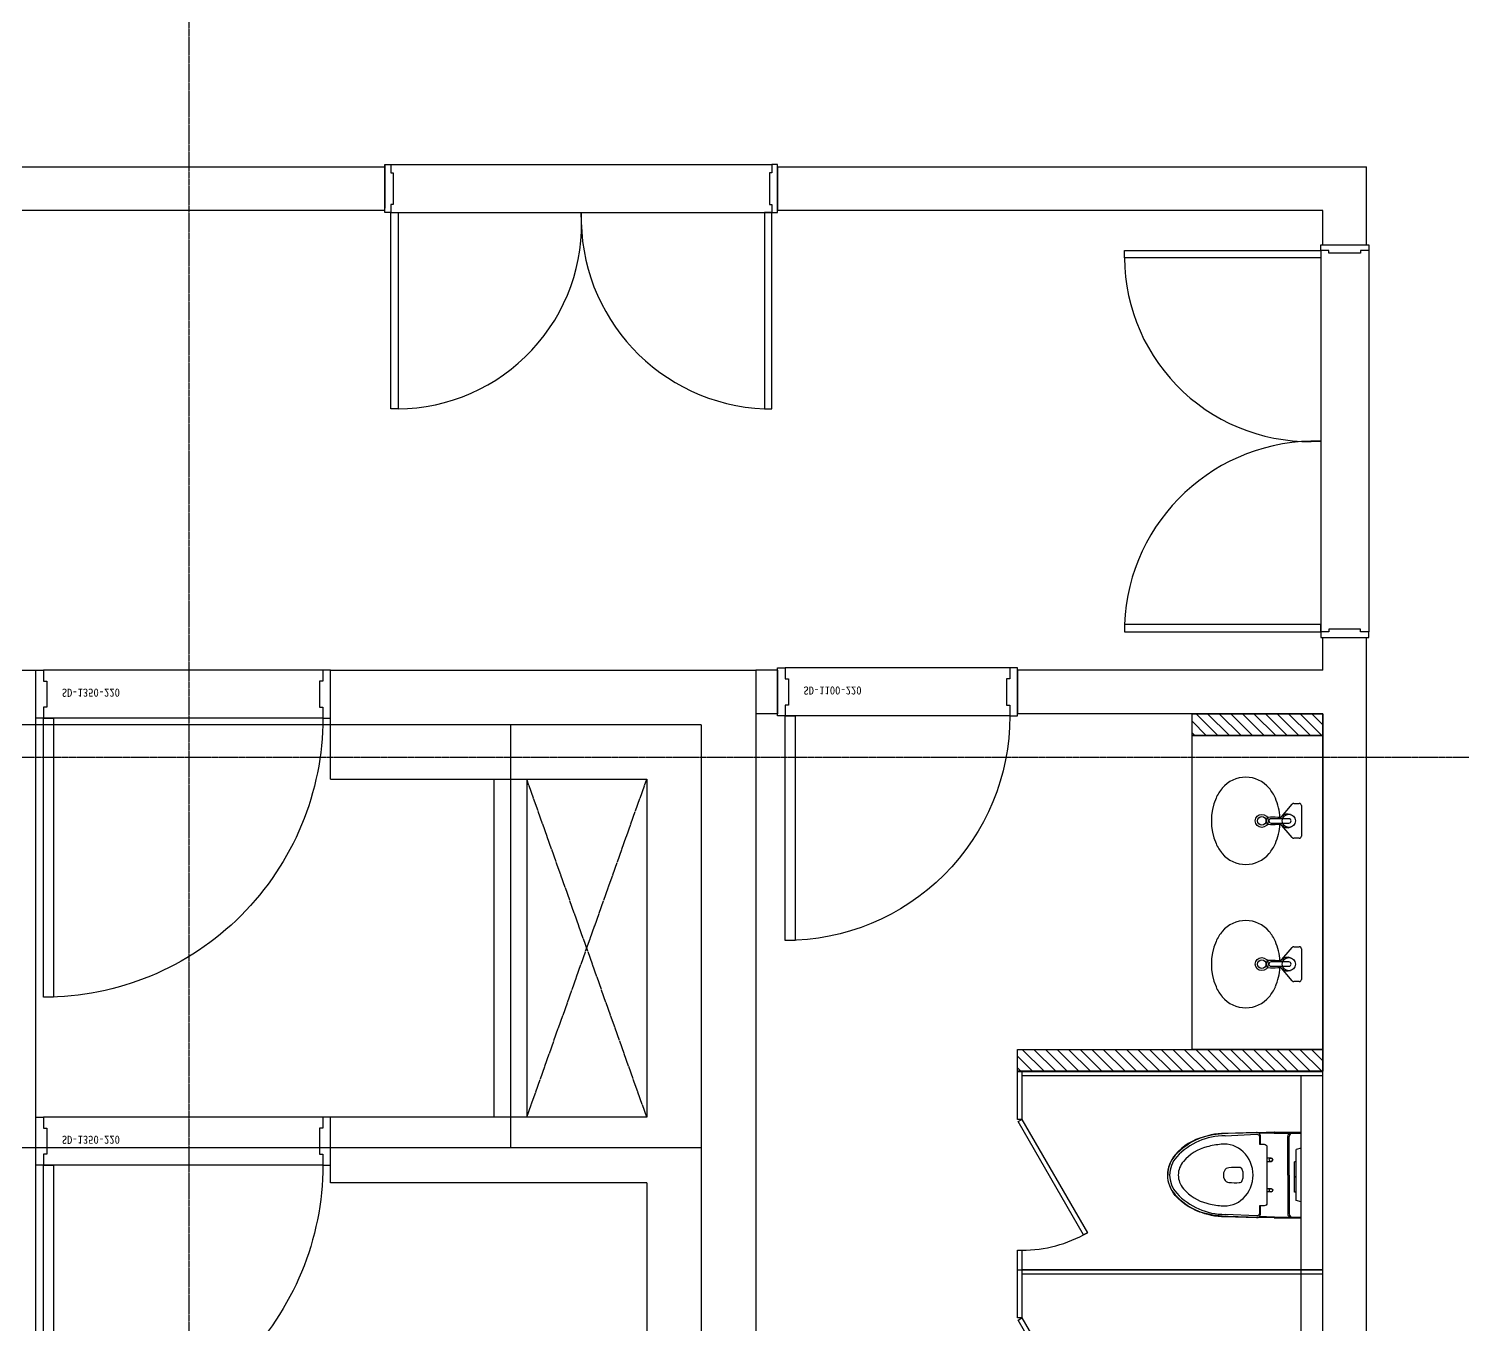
# Model space of a CAD drawing. Header units: millimetres. Extents: x -179076 to 173472, y -18667 to 271134.
# Drawn here: x -114521 to -107948, y 206918 to 212859 of the extents above; entities that cross this region are included whole.
import ezdxf
from ezdxf.enums import TextEntityAlignment as Align

# ---------------------------------------------------------------- set-up
doc = ezdxf.new("R2010")
doc.units = ezdxf.units.MM
for name, pattern in [('X-CORE_21F$0$CEN', [62, 60, -1, 0, -1]), ('X-CORE_21F$0$CENTER2', [1.125, 0.75, -0.125, 0.125, -0.125]), ('X-GRID_5~ROOF$0$CENTER2', [1.125, 0.75, -0.125, 0.125, -0.125])]:
    doc.linetypes.add(name, pattern=pattern)
doc.layers.get('0').update_dxf_attribs({"lineweight": 20})
doc.layers.get('Defpoints').update_dxf_attribs({"color": 151, "lineweight": 9})
for name, color, linetype in [('X-CORE_21F$0$A-CEN2', 8, 'X-CORE_21F$0$CENTER2'), ('X-CORE_21F$0$A-CON', 2, 'Continuous'), ('X-CORE_21F$0$A-DOOR', 4, 'Continuous'), ('X-CORE_21F$0$A-DOORF', 9, 'Continuous'), ('X-CORE_21F$0$A-ELE4', 8, 'Continuous'), ('X-CORE_21F$0$A-OPEN1', 1, 'X-CORE_21F$0$CEN'), ('X-CORE_21F$0$A-WALD', 7, 'Continuous'), ('X-GRID_5~ROOF$0$A-CEN1', 1, 'X-GRID_5~ROOF$0$CENTER2'), ('X-INT-OFFICE-21F$0$A-DOOR', 4, 'Continuous'), ('X-INT-OFFICE-21F$0$A-DOORF', 9, 'Continuous'), ('X-INT-OFFICE-21F$0$A-ELE4', 8, 'Continuous'), ('X-INT-OFFICE-21F$0$A-WALD', 7, 'Continuous'), ('X-INT-OFFICE-21F$0$X-INT-OFFICE-21F$0$A-DOOR', 4, 'Continuous'), ('X-INT-OFFICE-21F$0$X-INT-OFFICE-21F$0$A-TOIL', 6, 'Continuous'), ('X-INT-OFFICE-21F$0$X-INT-OFFICE-21F$0$A-WALD', 7, 'Continuous'), ('X-INT-OFFICE-21F$0$X-INT-OFFICE-22~35F$0$X-INT-OFFICE-6~19F$0$X-INT-OFFICE-22~35F$0$A-DOOR', 4, 'Continuous'), ('X-INT-OFFICE-21F$0$X-INT-OFFICE-22~35F$0$X-INT-OFFICE-6~19F$0$X-INT-OFFICE-22~35F$0$A-DOORF', 9, 'Continuous')]:
    doc.layers.add(name, color=color, linetype=linetype)
doc.styles.add('X-CORE_21F$0$X-PLAN$0$Standard', font='')
doc.styles.add('X-INT-OFFICE-21F$0$X-INT-OFFICE-22~35F$0$X-INT-OFFICE-6~19F$0$X-INT-OFFICE-22~35F$0$X-PLAN$0$Standard', font='')
doc.styles.get('X-CORE_21F$0$X-PLAN$0$Standard').set_extended_font_data('DotumChe')
doc.styles.get('X-INT-OFFICE-21F$0$X-INT-OFFICE-22~35F$0$X-INT-OFFICE-6~19F$0$X-INT-OFFICE-22~35F$0$X-PLAN$0$Standard').set_extended_font_data('DotumChe')

# ---------------------------------------------------------------- blocks, each defined once
blk = doc.blocks.new('X-INT-OFFICE-21F$0$DOOR_2400')
at = {"layer": 'X-INT-OFFICE-21F$0$A-DOOR'}
for points in [[(41794.3, 101558.1), (41794.3, 101523.1), (41844.3, 101523.1), (41844.3, 101508.1), (42037.7, 101508.1), (42037.7, 101523.1), (42087.7, 101523.1), (42087.7, 101558.1)], [(42087.7, 101523.1), (42087.7, 101478.1), (43287.7, 101478.1), (43287.7, 101523.1)], [(41794.3, 99158.1), (41794.3, 99193.1), (41844.3, 99193.1), (41844.3, 99208.1), (42037.7, 99208.1), (42037.7, 99193.1), (42087.7, 99193.1), (42087.7, 99158.1)], [(42087.7, 99193.1), (42087.7, 99238.1), (43287.7, 99238.1), (43287.7, 99193.1)]]:
    blk.add_lwpolyline(points, close=True, dxfattribs=at)
at = {"layer": 'X-INT-OFFICE-21F$0$A-DOORF'}
for centre, radius, start, end in [((42120.6, 101525.7), 1168, 268.38627, 357.66532), ((42157.1, 99229.7), 1130.6, 0.42858, 93.51983)]:
    blk.add_arc(centre, radius, start, end, dxfattribs=at)
at = {"layer": 'X-INT-OFFICE-21F$0$A-ELE4'}
for p, q in [((41794.3, 99193.1), (41794.3, 101523.1)), ((42087.7, 99193.1), (42087.7, 101523.1))]:
    blk.add_line(p, q, dxfattribs=at)
blk = doc.blocks.new('X-INT-OFFICE-21F$0$X-INT-OFFICE-21F$0$X-INT-OFFICE-22~35F$0$X-INT-OFFICE-22~35F$0$SD-1000-220')
at = {"layer": 'X-INT-OFFICE-21F$0$A-ELE4'}
for p, q in [((1065, 28), (35, 28)), ((1065, -192), (35, -192))]:
    blk.add_line(p, q, dxfattribs=at)
at = {"layer": 'X-INT-OFFICE-21F$0$X-INT-OFFICE-22~35F$0$X-INT-OFFICE-6~19F$0$X-INT-OFFICE-22~35F$0$A-DOOR'}
for points in [[(35, 28), (80, 28), (80, 1058), (35, 1058)], [(0, -192), (35, -192), (35, -142), (50, -142), (50, -22), (35, -22), (35, 28), (0, 28)], [(1100, -192), (1065, -192), (1065, -142), (1050, -142), (1050, -22), (1065, -22), (1065, 28), (1100, 28)]]:
    blk.add_lwpolyline(points, close=True, dxfattribs=at)
at = {"layer": 'X-INT-OFFICE-21F$0$X-INT-OFFICE-22~35F$0$X-INT-OFFICE-6~19F$0$X-INT-OFFICE-22~35F$0$A-DOORF'}
blk.add_arc((35.2, 28.2), 1029.8, 359.98932, 90.01068, dxfattribs=at)
at = {"layer": 'Defpoints', "linetype": 'Continuous', "style": 'X-INT-OFFICE-21F$0$X-INT-OFFICE-22~35F$0$X-INT-OFFICE-6~19F$0$X-INT-OFFICE-22~35F$0$X-PLAN$0$Standard', "text_generation_flag": 6}
blk.add_text('SD-1100-220', height=37.5, rotation=180, dxfattribs=at).set_placement((251.5, -88.3), align=Align.MIDDLE)
blk = doc.blocks.new('X-CORE_21F$0$SD-1350-220')
at = {"layer": 'X-CORE_21F$0$A-DOOR'}
for points in [[(35, 25), (80, 25), (80, 1305), (35, 1305)], [(0, -195), (35, -195), (35, -145), (50, -145), (50, -25), (35, -25), (35, 25), (0, 25)], [(1350, -195), (1315, -195), (1315, -145), (1300, -145), (1300, -25), (1315, -25), (1315, 25), (1350, 25)]]:
    blk.add_lwpolyline(points, close=True, dxfattribs=at)
at = {"layer": 'X-CORE_21F$0$A-DOORF'}
blk.add_arc((35, 25), 1280, 359.98932, 90, dxfattribs=at)
at = {"layer": 'X-CORE_21F$0$A-ELE4'}
for p, q in [((1315, 25), (35, 25)), ((1315, -195), (35, -195))]:
    blk.add_line(p, q, dxfattribs=at)
at = {"layer": 'Defpoints', "linetype": 'Continuous', "style": 'X-CORE_21F$0$X-PLAN$0$Standard', "text_generation_flag": 6}
blk.add_text('SD-1350-220', height=37.5, rotation=180, dxfattribs=at).set_placement((251.5, -91.3), align=Align.MIDDLE)

msp = doc.modelspace()

# ---------------------------------------------------------------- hatches: boundary and pattern name
at = {"layer": 'X-INT-OFFICE-21F$0$X-INT-OFFICE-21F$0$A-TOIL'}
h = msp.add_hatch(dxfattribs=at)
h.set_pattern_fill('ANSI31', color=256, scale=300, angle=450)
h.set_pattern_definition([(135, (17690.793, 118018.638), (-26.516504, -26.516504), [])])
h.paths.add_polyline_path([(-109187.3, 209717.5), (-109187.3, 209617.5), (-108587.3, 209617.5), (-108587.3, 209717.5)])
h = msp.add_hatch(dxfattribs=at)
h.set_pattern_fill('ANSI31', color=256, scale=300, angle=450)
h.set_pattern_definition([(135, (15990.793, 119557.46), (-26.516504, -26.516504), [])])
h.paths.add_polyline_path([(-108587.3, 208178.6), (-108587.3, 208078.6), (-109987.3, 208078.6), (-109987.3, 208178.6)])

# ---------------------------------------------------------------- linework, layer by layer
at = {"layer": 'X-CORE_21F$0$A-CEN2'}
for p, q in [((-111437.3, 209667.5), (-120737.3, 209667.5)), ((-112312.3, 209667.5), (-112312.3, 207727.4)), ((-111437.3, 209667.5), (-111437.3, 197767.5)), ((-111437.3, 207727.4), (-114637.3, 207727.4))]:
    msp.add_line(p, q, dxfattribs=at)
at = {"layer": 'X-CORE_21F$0$A-CON', "ltscale": 10}
for p, q in [((-114887.3, 209917.5), (-114487.3, 209917.5)), ((-114487.3, 200517.5), (-114487.3, 209917.5)), ((-113137.3, 209917.5), (-111187.3, 209917.5)), ((-113137.3, 209417.5), (-113137.3, 209917.5)), ((-111187.3, 209917.5), (-111187.3, 197517.5)), ((-113137.3, 209417.5), (-111687.3, 209417.5)), ((-111687.3, 209417.5), (-111687.3, 207867.5)), ((-111687.3, 207867.5), (-113137.3, 207867.5)), ((-113137.3, 207567.5), (-113137.3, 207867.5)), ((-111687.3, 207567.5), (-113137.3, 207567.5)), ((-111687.3, 207567.5), (-111687.3, 200517.5))]:
    msp.add_line(p, q, dxfattribs=at)
at = {"layer": 'X-CORE_21F$0$A-OPEN1'}
for p, q in [((-111687.3, 207867.5), (-112237.3, 209417.5)), ((-112237.3, 207867.5), (-111687.3, 209417.5))]:
    msp.add_line(p, q, dxfattribs=at)
at = {"layer": 'X-CORE_21F$0$A-WALD'}
for p, q in [((-112387.3, 207867.5), (-112387.3, 209417.5)), ((-112237.3, 209417.5), (-112237.3, 207867.5))]:
    msp.add_line(p, q, dxfattribs=at)
at = {"layer": 'X-GRID_5~ROOF$0$A-CEN1', "ltscale": 10}
msp.add_line((-113787.3, 231767.5), (-113787.3, 175767.5), dxfattribs=at)
msp.add_lwpolyline([(-93987.3, 209517.5), (-163987.3, 209517.5)], dxfattribs=at)
at = {"layer": 'X-INT-OFFICE-21F$0$A-WALD'}
for p, q in [((-112887.3, 212235.9), (-112887.3, 212035.9)), ((-115437.3, 212225.9), (-112887.3, 212225.9)), ((-111087.3, 212225.9), (-108387.3, 212225.9)), ((-111087.3, 212225.9), (-111087.3, 212025.9)), ((-108387.3, 211867.5), (-108387.3, 212225.9)), ((-112887.3, 212025.9), (-115437.3, 212025.9)), ((-108587.3, 212025.9), (-111087.3, 212025.9)), ((-108587.3, 211867.5), (-108587.3, 212025.9)), ((-108587.3, 211867.5), (-108387.3, 211867.5)), ((-108587.3, 209917.5), (-108587.3, 210067.5)), ((-108587.3, 210067.5), (-108387.3, 210067.5)), ((-108387.3, 197367.5), (-108387.3, 210067.5))]:
    msp.add_line(p, q, dxfattribs=at)
at = {"layer": 'X-INT-OFFICE-21F$0$X-INT-OFFICE-21F$0$A-TOIL'}
for p, q in [((-108784.7, 209236.5), (-108728.9, 209303)), ((-108721.2, 209306.5), (-108695.9, 209306.5)), ((-108685.9, 209296.5), (-108685.9, 209156.5)), ((-108743.3, 209236.5), (-108824.7, 209236.5)), ((-108824.7, 209216.5), (-108743.3, 209216.5)), ((-108788.9, 209241.5), (-108794.7, 209241.5)), ((-108794.7, 209211.5), (-108788.9, 209211.5)), ((-108728.9, 209150.1), (-108784.7, 209216.5)), ((-108695.9, 209146.5), (-108721.2, 209146.5)), ((-108784.7, 208579.6), (-108728.9, 208646)), ((-108721.2, 208649.6), (-108695.9, 208649.6)), ((-108685.9, 208639.6), (-108685.9, 208499.6)), ((-108743.3, 208579.6), (-108824.7, 208579.6)), ((-108824.7, 208559.6), (-108743.3, 208559.6)), ((-108788.9, 208584.6), (-108794.7, 208584.6)), ((-108794.7, 208554.6), (-108788.9, 208554.6)), ((-108728.9, 208493.1), (-108784.7, 208559.6)), ((-108695.9, 208489.6), (-108721.2, 208489.6)), ((-109987.3, 207857.5), (-109987.3, 208077.5)), ((-109987.3, 208077.5), (-108587.3, 208077.5)), ((-109967.3, 208077.5), (-109967.3, 207857.5)), ((-108587.3, 208057.5), (-109967.3, 208057.5)), ((-109967.3, 207857.5), (-109987.3, 207857.5)), ((-109987.3, 207147.5), (-109987.3, 207257.5)), ((-109987.3, 207257.5), (-109967.3, 207257.5)), ((-109967.3, 207257.5), (-109967.3, 207167.5)), ((-109987.3, 206947.5), (-109987.3, 207167.5)), ((-109987.3, 207167.5), (-108587.3, 207167.5)), ((-109967.3, 207167.5), (-109967.3, 206947.5)), ((-108587.3, 207167.5), (-109967.3, 207167.5)), ((-108587.3, 207147.5), (-109967.3, 207147.5)), ((-109967.3, 206947.5), (-109987.3, 206947.5))]:
    msp.add_line(p, q, dxfattribs=at)
for points in [[(-108587.3, 209617.5), (-109187.3, 209617.5), (-109187.3, 209717.5), (-108587.3, 209717.5)], [(-109187.3, 209617.5), (-108587.3, 209617.5), (-108587.3, 208178.6), (-109187.3, 208178.6)], [(-108587.3, 208178.6), (-108587.3, 208078.6), (-109987.3, 208078.6), (-109987.3, 208178.6)], [(-109667.3, 207337.8), (-109684.7, 207327.8), (-109984.7, 207847.5), (-109967.3, 207857.5)], [(-109667.3, 206427.8), (-109684.7, 206417.8), (-109984.7, 206937.5), (-109967.3, 206947.5)]]:
    msp.add_lwpolyline(points, close=True, dxfattribs=at)
for points in [[(-108687.3, 207147.5), (-108687.3, 208057.5)], [(-108687.3, 206237.5), (-108687.3, 207147.5)]]:
    msp.add_lwpolyline(points, dxfattribs=at)
for centre, radius in [((-108867.7, 209226.5), 29.9), ((-108867.7, 209226.5), 19.9), ((-108743.3, 209226.5), 30.3), ((-108867.7, 208569.6), 29.9), ((-108867.7, 208569.6), 19.9), ((-108743.3, 208569.6), 30.3)]:
    msp.add_circle(centre, radius, dxfattribs=at)
for centre, radius, start, end in [((-108941.4, 209286.5), 140, 40.06967, 139.93033), ((-108903.1, 209254.3), 190, 139.93033, 156.58777), ((-108979.6, 209254.3), 190, 23.41223, 40.06967), ((-108838.9, 209226.5), 260, 156.58776, 203.41224), ((-109043.9, 209226.5), 260, 3.41608, 23.41223), ((-108721.2, 209296.5), 10, 90, 139.95716), ((-108695.9, 209296.5), 10, 0, 90), ((-108831.3, 209226.5), 17.8, 117.03412, 242.96588), ((-108819.7, 209106.7), 137.1, 79.47929, 98.27014), ((-108819.7, 209346.3), 137.1, 261.72986, 280.52071), ((-108824.7, 209226.5), 10, 90, 270), ((-109043.9, 209226.5), 260, 336.58777, 356.58392), ((-108788.5, 209258.9), 17.3, 268.5058, 314.03448), ((-108788.5, 209194.2), 17.3, 45.96552, 91.4942), ((-108748.3, 209218), 39.8, 72.29044, 137.05857), ((-108748.3, 209235), 39.8, 222.94143, 287.70956), ((-108743.3, 209226.5), 10, 270, 90), ((-108721.2, 209156.5), 10, 220.04284, 270), ((-108695.9, 209156.5), 10, 270, 0), ((-108903.1, 209198.7), 190, 203.41223, 220.06967), ((-108941.4, 209166.5), 140, 220.06968, 319.93032), ((-108979.6, 209198.7), 190, 319.93033, 336.58777), ((-108941.4, 208629.6), 140, 40.06967, 139.93033), ((-108903.1, 208597.4), 190, 139.93033, 156.58777), ((-108979.6, 208597.4), 190, 23.41223, 40.06967), ((-108838.9, 208569.6), 260, 156.58776, 203.41224), ((-109043.9, 208569.6), 260, 3.41608, 23.41223), ((-108721.2, 208639.6), 10, 90, 139.95716), ((-108695.9, 208639.6), 10, 0, 90), ((-108831.3, 208569.6), 17.8, 117.03412, 242.96588), ((-108819.7, 208449.8), 137.1, 79.47929, 98.27014), ((-108819.7, 208689.3), 137.1, 261.72986, 280.52071), ((-108824.7, 208569.6), 10, 90, 270), ((-109043.9, 208569.6), 260, 336.58777, 356.58392), ((-108788.5, 208601.9), 17.3, 268.5058, 314.03448), ((-108788.5, 208537.2), 17.3, 45.96552, 91.4942), ((-108748.3, 208561.1), 39.8, 72.29044, 137.05857), ((-108748.3, 208578), 39.8, 222.94143, 287.70956), ((-108743.3, 208569.6), 10, 270, 90), ((-108721.2, 208499.6), 10, 220.04284, 270), ((-108695.9, 208499.6), 10, 270, 0), ((-108903.1, 208541.7), 190, 203.41223, 220.06967), ((-108941.4, 208509.6), 140, 220.06968, 319.93032), ((-108979.6, 208541.7), 190, 319.93033, 336.58777), ((-109967.3, 207857.5), 600, 270, 300)]:
    msp.add_arc(centre, radius, start, end, dxfattribs=at)
at = {"layer": 'X-INT-OFFICE-21F$0$X-INT-OFFICE-21F$0$A-WALD'}
for p, q in [((-111087.3, 209917.5), (-111187.3, 209917.5)), ((-111087.3, 209917.5), (-111087.3, 209717.5)), ((-108587.3, 209917.5), (-109987.3, 209917.5)), ((-109987.3, 209917.5), (-109987.3, 209717.5)), ((-111087.3, 209717.5), (-111187.3, 209717.5)), ((-108587.3, 209717.5), (-109987.3, 209717.5)), ((-108587.3, 204417.5), (-108587.3, 209717.5))]:
    msp.add_line(p, q, dxfattribs=at)

# ---------------------------------------------------------------- block references
at = {"xscale": 0.7499999999999954, "yscale": 0.7499999999999954, "zscale": 0.7499999999999954}
for p, rotation in [((-187255.9, 243581.6), 270), ((-77031.6, 286236), 180)]:
    msp.add_blockref('X-INT-OFFICE-21F$0$DOOR_2400', p, dxfattribs=dict(at, rotation=rotation))
at = {"xscale": -1, "rotation": 180}
for p in [(-114487.3, 209722.5), (-114487.3, 207672.5)]:
    msp.add_blockref('X-CORE_21F$0$SD-1350-220', p, dxfattribs=at)
at = {"layer": 'X-INT-OFFICE-21F$0$X-INT-OFFICE-21F$0$A-DOOR', "xscale": -1, "rotation": 180}
msp.add_blockref('X-INT-OFFICE-21F$0$X-INT-OFFICE-21F$0$X-INT-OFFICE-22~35F$0$X-INT-OFFICE-22~35F$0$SD-1000-220', (-111087.3, 209735.5), dxfattribs=at)

# ---------------------------------------------------------------- next in the draw order: wipeouts: each hides what was drawn before it
msp.add_wipeout([(-108687.3, 207406.5), (-108810.6, 207406.5), (-108822.9, 207406.8), (-108835.2, 207407.1), (-108847.5, 207407.5), (-108859.9, 207407.8), (-108872.2, 207408.1), (-108884.5, 207408.5), (-108886.1, 207407.9), (-108887.8, 207407.4), (-108889.6, 207407.2), (-108891.4, 207407.1), (-109035.6, 207412), (-109047.8, 207412.2), (-109060.1, 207412.9), (-109072.3, 207414.1), (-109084.4, 207415.8), (-109096.5, 207418), (-109108.4, 207420.6), (-109120.3, 207423.8), (-109132, 207427.4), (-109147.2, 207431.7), (-109162.1, 207437), (-109176.6, 207443.1), (-109190.8, 207450.2), (-109204.4, 207458.1), (-109217.6, 207466.8), (-109230.2, 207476.3), (-109242.2, 207486.6), (-109253.6, 207497.5), (-109264.2, 207509.2), (-109268.1, 207513.9), (-109271.8, 207518.8), (-109275.3, 207523.9), (-109278.6, 207529), (-109281.6, 207534.4), (-109287.2, 207544.9), (-109291.9, 207555.8), (-109295.6, 207567.1), (-109298.2, 207578.8), (-109299.8, 207590.6), (-109300.3, 207602.5), (-109299.8, 207614.4), (-109298.2, 207626.2), (-109295.6, 207637.8), (-109291.9, 207649.1), (-109287.2, 207660), (-109281.6, 207670.5), (-109278.6, 207675.9), (-109275.3, 207681.1), (-109271.8, 207686.1), (-109268.1, 207691), (-109264.2, 207695.7), (-109253.6, 207707.4), (-109242.2, 207718.3), (-109230.2, 207728.6), (-109217.6, 207738.1), (-109204.4, 207746.8), (-109190.8, 207754.7), (-109176.6, 207761.8), (-109162.1, 207767.9), (-109147.2, 207773.2), (-109132, 207777.6), (-109120.3, 207781.1), (-109108.4, 207784.3), (-109096.5, 207786.9), (-109084.4, 207789.1), (-109072.3, 207790.8), (-109060.1, 207790.8), (-109047.8, 207792.7), (-109035.6, 207793), (-108891.4, 207797.8), (-108889.6, 207797.7), (-108887.8, 207797.5), (-108886.1, 207797), (-108884.5, 207796.4), (-108872.2, 207796.8), (-108859.9, 207797.1), (-108847.5, 207797.4), (-108835.2, 207797.8), (-108822.9, 207798.1), (-108810.6, 207798.4), (-108687.3, 207798.4)]).translate(0, 0, 0).dxf.layer = 'X-INT-OFFICE-21F$0$X-INT-OFFICE-21F$0$A-TOIL'

# ---------------------------------------------------------------- next in the draw order: linework, layer by layer
at = {"layer": 'X-INT-OFFICE-21F$0$X-INT-OFFICE-21F$0$A-TOIL'}
for p, q in [((-108810.6, 207798.4), (-108687.3, 207798.4)), ((-108810.6, 207794.9), (-108687.3, 207794.9)), ((-108748.7, 207602.5), (-108748.7, 207779.9)), ((-108742.1, 207602.5), (-108742.1, 207779.9)), ((-108687.3, 207406.5), (-108687.3, 207798.4)), ((-108687.3, 207725), (-108709.3, 207719)), ((-108709.3, 207486), (-108709.3, 207719)), ((-108687.3, 207480), (-108687.3, 207725)), ((-108717.3, 207594.4), (-108717.3, 207662.3)), ((-108709.3, 207662.3), (-108717.3, 207662.3)), ((-108748.7, 207602.5), (-108748.7, 207425)), ((-108742.1, 207602.5), (-108742.1, 207425)), ((-108709.3, 207594.4), (-108717.3, 207594.4)), ((-108717.3, 207524.4), (-108717.3, 207592.4)), ((-108709.3, 207592.4), (-108717.3, 207592.4)), ((-108709.3, 207524.4), (-108717.3, 207524.4)), ((-108687.3, 207480), (-108709.3, 207486)), ((-108810.6, 207410), (-108687.3, 207410)), ((-108810.6, 207406.5), (-108687.3, 207406.5))]:
    msp.add_line(p, q, dxfattribs=at)
for points in [[(-108873.4, 207743.8), (-108873.4, 207779.8, 0.424133), (-108892, 207797.8), (-109035.6, 207793, 0.208401), (-109264.8, 207693, 0.392773), (-109264.8, 207511.9, 0.208401), (-109035.6, 207412), (-108892, 207407.1, 0.424133), (-108873.4, 207425.1), (-108873.4, 207461.1)], [(-108884.5, 207796.4), (-109021.9, 207792.8, 0.055395), (-109132, 207777.6, 0.154276), (-109264.2, 207695.7, 0.179504), (-109298.8, 207602.5)], [(-109035.5, 207783, 0.208514), (-109257.5, 207686.2, 0.392773), (-109257.5, 207518.7, 0.208514), (-109035.5, 207422, 0.208514)], [(-109035.6, 207783), (-108889.8, 207789.5, -0.427488), (-108878.4, 207778.5), (-108878.4, 207743.8), (-108857, 207743.8, -0.414214), (-108844, 207730.8), (-108844, 207474.1, -0.414214), (-108857, 207461.1), (-108878.4, 207461.1), (-108878.4, 207426.4, -0.427488), (-108889.8, 207415.4), (-109035.6, 207422)], [(-108810, 207798.4, 0.012538), (-108810.7, 207798.4), (-108884.5, 207796.4)], [(-108810.1, 207794.9, 0.012538), (-108810.6, 207794.9), (-108879.2, 207793.1)], [(-108844, 207664.8), (-108825.3, 207664.8, 1), (-108825.3, 207680.2), (-108843.7, 207680.2)], [(-108884.5, 207408.5), (-109021.9, 207412.1, -0.055395), (-109132, 207427.4, -0.154276), (-109264.2, 207509.2, -0.179504), (-109298.8, 207602.5)], [(-108844, 207540.2), (-108825.3, 207540.2, -1), (-108825.3, 207524.8), (-108843.7, 207524.8)], [(-108810, 207406.5, -0.012538), (-108810.7, 207406.5), (-108884.5, 207408.5)], [(-108810.1, 207410, -0.012538), (-108810.6, 207410), (-108879.2, 207411.8)]]:
    msp.add_lwpolyline(points, format="xyb", dxfattribs=at)
for centre in [(-108825.3, 207672.5), (-108825.3, 207532.5)]:
    msp.add_circle(centre, 8.06, dxfattribs=at)
for centre, radius, start, end in [((-108733.7, 207779.9), 15, 90, 180), ((-108727.1, 207779.9), 15, 90, 180), ((-109067.1, 207527.5), 211, 104.21345, 139.29429), ((-109007, 207290), 456, 95.81019, 104.21345), ((-109040.3, 207617.8), 126.5, 46.42393, 95.81019), ((-109054.9, 207602.5), 147.6, 0, 46.42393), ((-109154.3, 207602.5), 96, 139.29429, 180), ((-109016.7, 207611.1), 25, 95.07111, 153.02296), ((-108986, 207264.5), 372.9, 87.67386, 95.07111), ((-108971.4, 207622.2), 15, 23.25833, 87.67386), ((-109017.3, 207602.5), 64.9, 336.75355, 23.25833), ((-109154.3, 207602.5), 96, 180, 220.70571), ((-108999.7, 207602.5), 44, 153.02296, 207.4311), ((-109016.6, 207593.7), 25, 207.4311, 265.32034), ((-108986.6, 207960.7), 393.3, 265.32034, 272.29879), ((-108971.4, 207582.8), 15, 272.29879, 336.75355), ((-109054.9, 207602.5), 147.6, 313.57607, 0), ((-109067.1, 207677.5), 211, 220.70571, 255.78655), ((-109040.3, 207587.1), 126.5, 264.18981, 313.57607), ((-109007, 207915), 456, 255.78655, 264.18981), ((-108733.7, 207425), 15, 180, 270), ((-108727.1, 207425), 15, 180, 270)]:
    msp.add_arc(centre, radius, start, end, dxfattribs=at)

doc.saveas('drawing.dxf')
